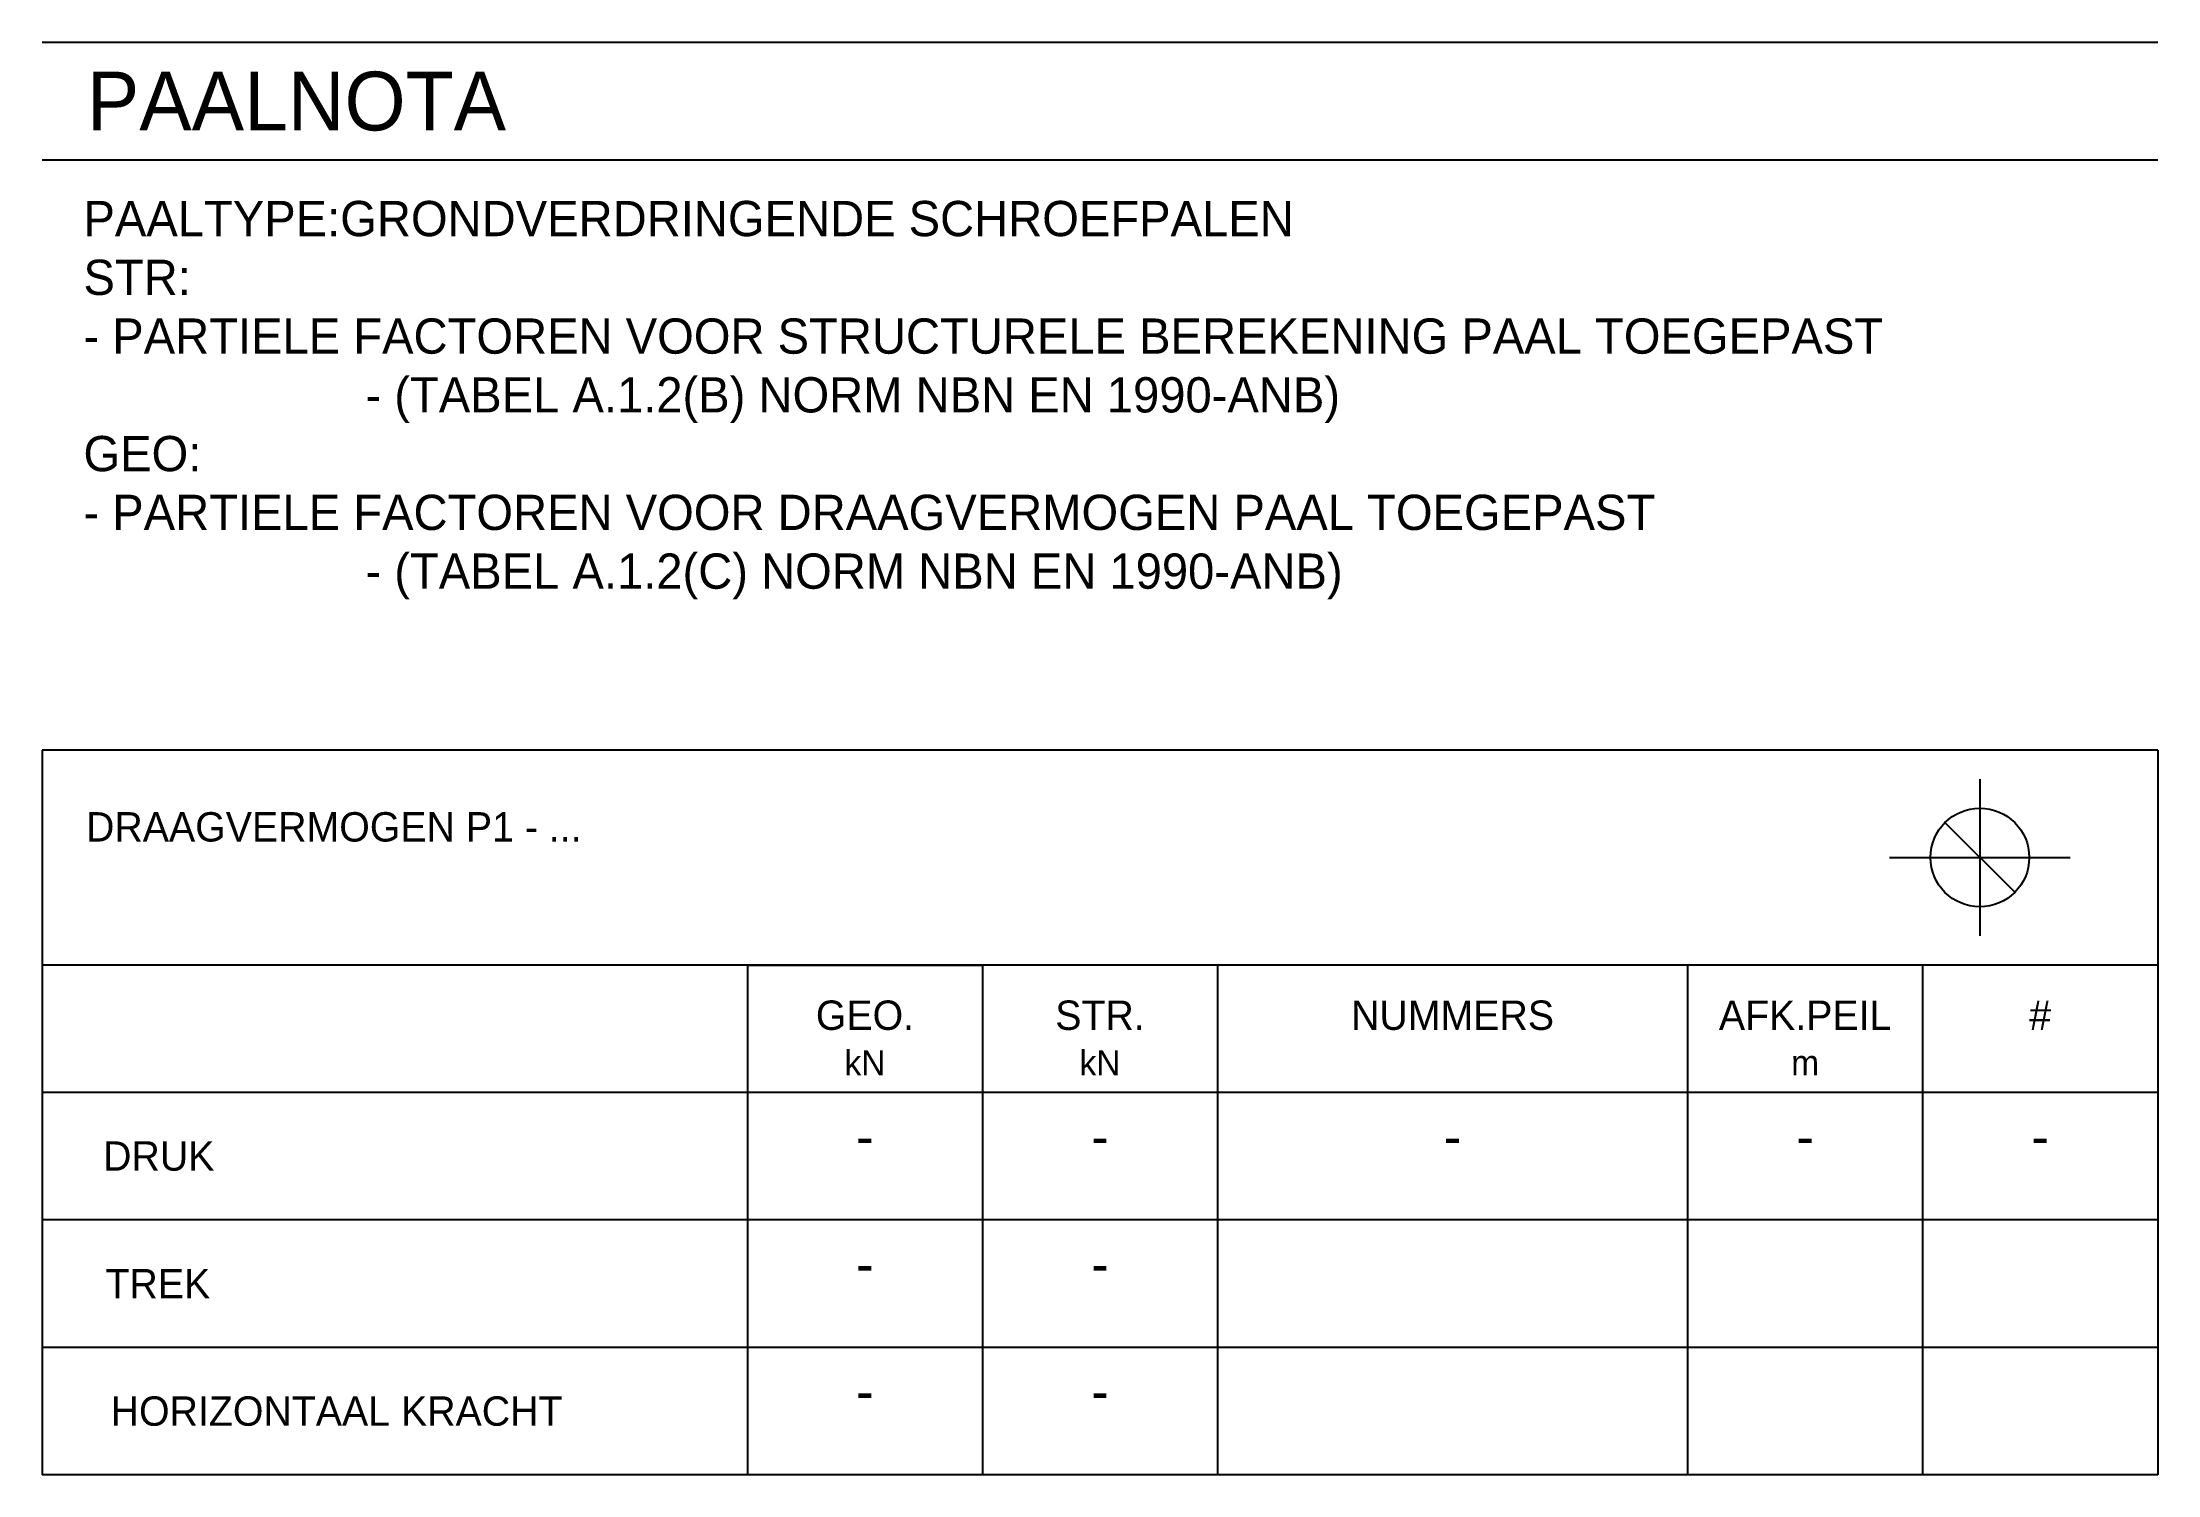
# Model space of a CAD drawing. Header units: millimetres. Extents: x 0 to 180, y -122 to 0.
import ezdxf
from ezdxf.enums import TextEntityAlignment as Align

# ---------------------------------------------------------------- set-up
doc = ezdxf.new("R2010")
doc.units = ezdxf.units.MM
doc.layers.add('AC-0300-TEKST-35', color=2, linetype='Continuous')

# ---------------------------------------------------------------- blocks, each defined once
blk = doc.blocks.new('Titel-N')
at = {"transparency": 33554687}
for p, q in [((0, 0), (180, 0)), ((0, -10), (180, -10))]:
    blk.add_line(p, q, dxfattribs=at)
at = {"color": 6, "transparency": 33554687}
blk.add_attdef('TITEL', (3.79, -7.5), '', height=5, dxfattribs=at)

msp = doc.modelspace()

# ---------------------------------------------------------------- linework, layer by layer
at = {"transparency": 33554687}
for p, q in [((180, -60.24), (0, -60.24)), ((0, -60.24), (0, -78.54)), ((180, -60.24), (180, -78.54)), ((164.87, -62.71), (164.87, -76.04)), ((161.9, -66.41), (167.84, -72.34)), ((157.18, -69.38), (172.56, -69.38)), ((0, -78.54), (0, -121.91)), ((180, -78.54), (0, -78.54)), ((60, -78.54), (60, -121.91)), ((60, -78.54), (80, -78.54)), ((80, -78.54), (80, -121.91)), ((100, -78.54), (100, -121.91)), ((140, -78.54), (140, -121.91)), ((160, -78.54), (160, -121.91)), ((180, -78.54), (180, -121.91)), ((180, -78.54), (180, -121.91)), ((180, -89.38), (0, -89.38)), ((180, -100.23), (0, -100.23)), ((180, -111.07), (0, -111.07)), ((180, -121.91), (0, -121.91))]:
    msp.add_line(p, q, dxfattribs=at)
msp.add_circle((164.87, -69.38), 4.2, dxfattribs=at)

# ---------------------------------------------------------------- block references
ref = msp.add_blockref('Titel-N', (0, 0), dxfattribs=at)
ref.add_attrib('TITEL', 'PAALNOTA', (3.79, -7.5), dxfattribs={"color": 6, "height": 5})

# ---------------------------------------------------------------- texts
msp.add_text('DRAAGVERMOGEN P1 - ...', height=2.5, dxfattribs=at).set_placement((3.72, -68.02))
for s, height, p in [('GEO.', 2.5, (70, -84.05)), ('STR.', 2.5, (90, -84.05)), ('NUMMERS', 2.5, (120, -84.05)), ('AFK.PEIL', 2.5, (150, -84.05)), ('#', 2.5, (170, -84.05)), ('kN', 2.127, (70, -87.91)), ('kN', 2.127, (90, -87.91)), ('m', 2.13, (150, -87.91)), ('-', 3.38, (70, -94.8)), ('-', 3.38, (90, -94.8)), ('-', 3.38, (120, -94.8)), ('-', 3.38, (150, -94.8)), ('-', 3.38, (170, -94.8)), ('-', 3.38, (70, -105.65)), ('-', 3.38, (90, -105.65)), ('-', 3.38, (70, -116.49)), ('-', 3.38, (90, -116.49))]:
    msp.add_text(s, height=height, dxfattribs=at).set_placement(p, align=Align.CENTER)
for s, p in [('DRUK', (9.91, -94.8)), ('TREK', (9.83, -105.65)), ('HORIZONTAAL KRACHT', (25.04, -116.49))]:
    msp.add_text(s, height=2.5, dxfattribs=at).set_placement(p, align=Align.MIDDLE)
at = {"layer": 'AC-0300-TEKST-35', "transparency": 33554687, "insert": (3.5, -13.5), "char_height": 3, "attachment_point": 1}
msp.add_mtext('PAALTYPE:GRONDVERDRINGENDE SCHROEFPALEN\\PSTR: \\P- PARTIELE FACTOREN VOOR STRUCTURELE BEREKENING PAAL TOEGEPAST\\P^I^I- (TABEL A.1.2(B) NORM NBN EN 1990-ANB)\\PGEO:\\P- PARTIELE FACTOREN VOOR DRAAGVERMOGEN PAAL TOEGEPAST\\P^I^I- (TABEL A.1.2(C) NORM NBN EN 1990-ANB)', dxfattribs=at)

doc.saveas('drawing.dxf')
